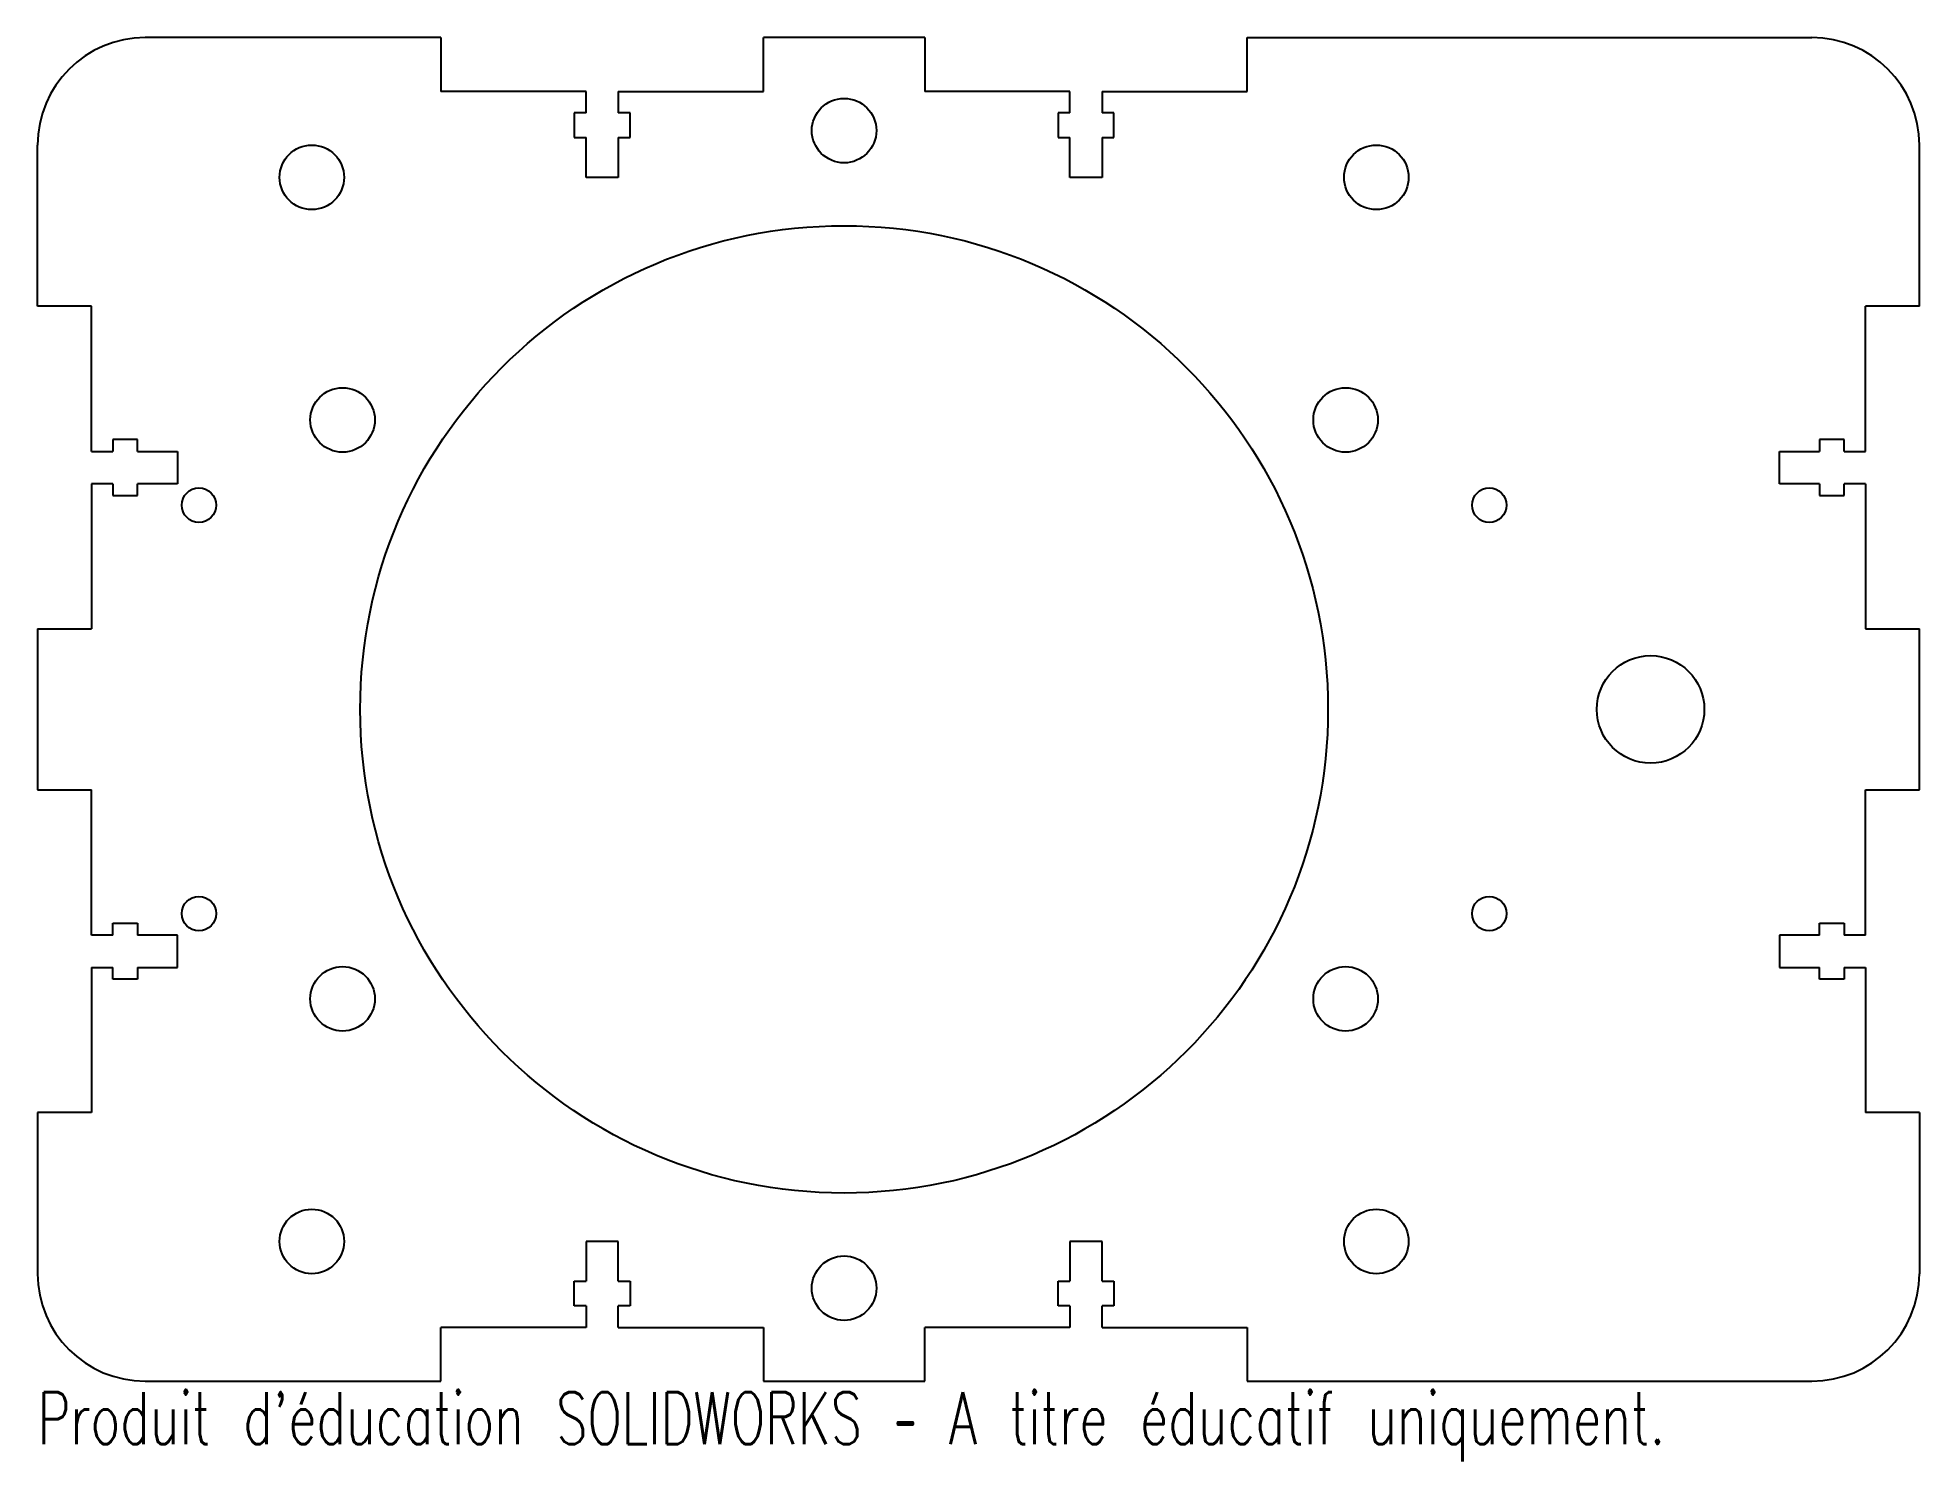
# Model space of a CAD drawing. Header units: millimetres. Extents: x -75 to 100, y -70 to 62.
import ezdxf

# ---------------------------------------------------------------- set-up
doc = ezdxf.new("R2010")
doc.units = ezdxf.units.MM
doc.styles.add('SLDTEXTSTYLE0', font='TXT', dxfattribs={"width": 0.7, "bigfont": 'bigfont'})

msp = doc.modelspace()

# ---------------------------------------------------------------- linework, layer by layer
at = {"color": 7, "linetype": 'Continuous', "lineweight": 25}
for p, q in [((-37.5, 62.5), (-65, 62.5)), ((-37.5, 62.5), (-37.5, 57.5)), ((7.5, 62.5), (-7.5, 62.5)), ((-7.5, 57.5), (-7.5, 62.5)), ((7.5, 62.5), (7.5, 57.5)), ((37.5, 62.5), (90, 62.5)), ((37.5, 57.5), (37.5, 62.5)), ((-24, 57.5), (-37.5, 57.5)), ((-24, 55.5), (-24, 57.5)), ((-21, 57.5), (-7.5, 57.5)), ((-21, 57.5), (-21, 55.5)), ((21, 57.5), (7.5, 57.5)), ((21, 55.5), (21, 57.5)), ((24, 57.5), (37.5, 57.5)), ((24, 57.5), (24, 55.5)), ((-25.1, 55.5), (-25.1, 53.2)), ((-24, 55.5), (-25.1, 55.5)), ((-19.9, 55.5), (-21, 55.5)), ((-19.9, 53.2), (-19.9, 55.5)), ((19.9, 55.5), (19.9, 53.2)), ((21, 55.5), (19.9, 55.5)), ((25.1, 55.5), (24, 55.5)), ((25.1, 53.2), (25.1, 55.5)), ((-75, 37.5), (-75, 52.5)), ((-25.1, 53.2), (-24, 53.2)), ((-24, 49.5), (-24, 53.2)), ((-21, 53.2), (-19.9, 53.2)), ((-21, 53.2), (-21, 49.5)), ((19.9, 53.2), (21, 53.2)), ((21, 49.5), (21, 53.2)), ((24, 53.2), (25.1, 53.2)), ((24, 53.2), (24, 49.5)), ((100, 37.5), (100, 52.5)), ((-21, 49.5), (-24, 49.5)), ((24, 49.5), (21, 49.5)), ((-70, 37.5), (-75, 37.5)), ((-70, 24), (-70, 37.5)), ((95, 24), (95, 37.5)), ((100, 37.5), (95, 37.5)), ((-68, 25.1), (-68, 24)), ((-65.7, 25.1), (-68, 25.1)), ((-65.7, 24), (-65.7, 25.1)), ((90.7, 25.1), (90.7, 24)), ((93, 25.1), (90.7, 25.1)), ((93, 24), (93, 25.1)), ((-70, 24), (-68, 24)), ((-65.7, 24), (-62, 24)), ((-62, 24), (-62, 21)), ((87, 21), (87, 24)), ((87, 24), (90.7, 24)), ((93, 24), (95, 24)), ((-68, 21), (-70, 21)), ((-70, 21), (-70, 7.5)), ((-68, 21), (-68, 19.9)), ((-62, 21), (-65.7, 21)), ((-65.7, 19.9), (-65.7, 21)), ((90.7, 21), (87, 21)), ((90.7, 21), (90.7, 19.9)), ((95, 21), (93, 21)), ((93, 19.9), (93, 21)), ((95, 21), (95, 7.5)), ((-68, 19.9), (-65.7, 19.9)), ((90.7, 19.9), (93, 19.9)), ((-75, 7.5), (-70, 7.5)), ((-75, 7.5), (-75, -7.5)), ((95, 7.5), (100, 7.5)), ((100, -7.5), (100, 7.5)), ((-75, -7.5), (-70, -7.5)), ((-70, -21), (-70, -7.5)), ((95, -21), (95, -7.5)), ((95, -7.5), (100, -7.5)), ((-68, -21), (-70, -21)), ((-68, -21), (-68, -19.9)), ((-68, -19.9), (-65.7, -19.9)), ((-65.7, -19.9), (-65.7, -21)), ((-62, -21), (-65.7, -21)), ((-62, -24), (-62, -21)), ((87, -21), (87, -24)), ((90.7, -21), (87, -21)), ((90.7, -21), (90.7, -19.9)), ((90.7, -19.9), (93, -19.9)), ((93, -19.9), (93, -21)), ((95, -21), (93, -21)), ((-70, -24), (-68, -24)), ((-70, -24), (-70, -37.5)), ((-68, -25.1), (-68, -24)), ((-65.7, -24), (-62, -24)), ((-65.7, -24), (-65.7, -25.1)), ((87, -24), (90.7, -24)), ((90.7, -25.1), (90.7, -24)), ((93, -24), (95, -24)), ((93, -24), (93, -25.1)), ((95, -24), (95, -37.5)), ((-65.7, -25.1), (-68, -25.1)), ((93, -25.1), (90.7, -25.1)), ((-70, -37.5), (-75, -37.5)), ((-75, -37.5), (-75, -52.5)), ((100, -37.5), (95, -37.5)), ((100, -37.5), (100, -52.5)), ((-24, -49.5), (-24, -53.2)), ((-21, -49.5), (-24, -49.5)), ((-21, -53.2), (-21, -49.5)), ((21, -49.5), (21, -53.2)), ((24, -49.5), (21, -49.5)), ((24, -53.2), (24, -49.5)), ((-25.1, -55.5), (-25.1, -53.2)), ((-25.1, -53.2), (-24, -53.2)), ((-21, -53.2), (-19.9, -53.2)), ((-19.9, -53.2), (-19.9, -55.5)), ((19.9, -55.5), (19.9, -53.2)), ((19.9, -53.2), (21, -53.2)), ((24, -53.2), (25.1, -53.2)), ((25.1, -53.2), (25.1, -55.5)), ((-24, -55.5), (-25.1, -55.5)), ((-24, -55.5), (-24, -57.5)), ((-19.9, -55.5), (-21, -55.5)), ((-21, -57.5), (-21, -55.5)), ((21, -55.5), (19.9, -55.5)), ((21, -55.5), (21, -57.5)), ((25.1, -55.5), (24, -55.5)), ((24, -57.5), (24, -55.5)), ((-37.5, -62.5), (-37.5, -57.5)), ((-24, -57.5), (-37.5, -57.5)), ((-21, -57.5), (-7.5, -57.5)), ((-7.5, -57.5), (-7.5, -62.5)), ((7.5, -62.5), (7.5, -57.5)), ((21, -57.5), (7.5, -57.5)), ((24, -57.5), (37.5, -57.5)), ((37.5, -57.5), (37.5, -62.5)), ((-65, -62.5), (-37.5, -62.5)), ((-7.5, -62.5), (7.5, -62.5)), ((37.5, -62.5), (90, -62.5))]:
    msp.add_line(p, q, dxfattribs=at)
for centre, radius in [((0, 53.85), 3), ((-49.5, 49.5), 3), ((49.5, 49.5), 3), ((0, 0), 45), ((-46.64, 26.93), 3), ((46.64, 26.93), 3), ((-60, 19), 1.6), ((60, 19), 1.6), ((75, 0), 5), ((-60, -19), 1.6), ((60, -19), 1.6), ((-46.64, -26.93), 3), ((46.64, -26.93), 3), ((-49.5, -49.5), 3), ((49.5, -49.5), 3), ((0, -53.85), 3)]:
    msp.add_circle(centre, radius, dxfattribs=at)
for centre, start, end in [((-65, 52.5), 90, 180), ((90, 52.5), 0, 90), ((-65, -52.5), 180, 270), ((90, -52.5), 270, 0)]:
    msp.add_arc(centre, 10, start, end, dxfattribs=at)

# ---------------------------------------------------------------- texts
at = {"color": 7, "linetype": 'Continuous', "insert": (-75, -63.52), "char_height": 4.8336, "attachment_point": 1, "style": 'SLDTEXTSTYLE0'}
msp.add_mtext("Produit d'éducation SOLIDWORKS – A titre éducatif uniquement.", dxfattribs=at)

doc.saveas('drawing.dxf')
